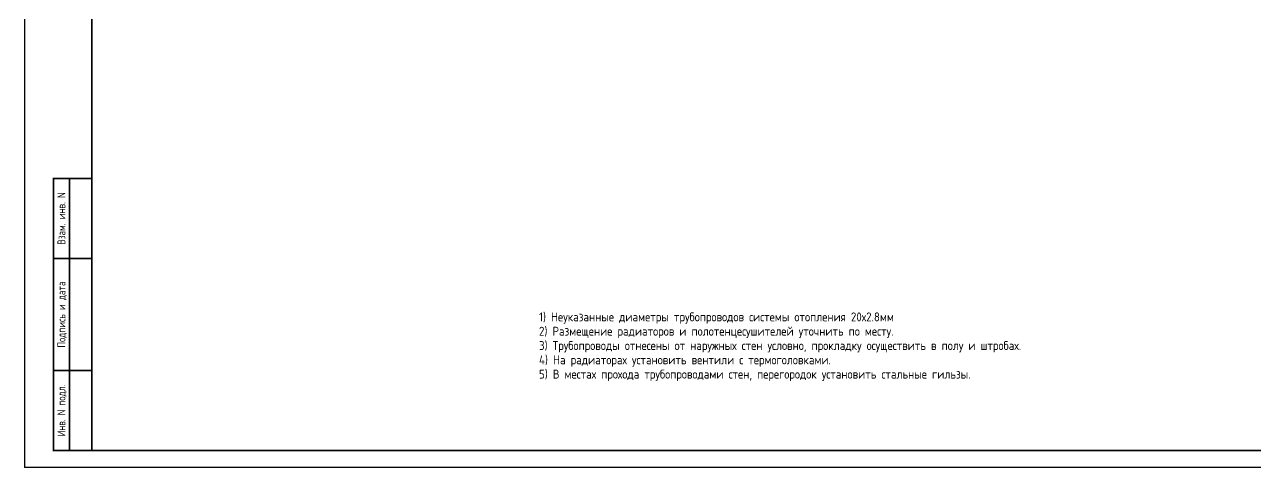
# Model space of a CAD drawing. Extents: x -1560602 to 321118, y -2308202 to -430103.
# Drawn here: x -1560602 to -1522153, y -2147149 to -2133301 of the extents above; entities that cross this region are included whole.
import ezdxf
from ezdxf.enums import TextEntityAlignment as Align

# ---------------------------------------------------------------- set-up
doc = ezdxf.new("R2010")
doc.units = 0
doc.header["$MEASUREMENT"] = 0
doc.layers.get('0').update_dxf_attribs({"color": 255, "linetype": 'CONTINUOUS'})
doc.layers.get('Defpoints').update_dxf_attribs({"linetype": 'CONTINUOUS'})
doc.layers.add('ALL', color=255, linetype='CONTINUOUS')
doc.styles.get("Standard").update_dxf_attribs({"font": 'spds.shx', "width": 0.7, "height": 250})

msp = doc.modelspace()

# ---------------------------------------------------------------- linework, layer by layer
at = {"color": 0, "lineweight": 35, "ltscale": 100}
for p, q in [((-1558501.6, -2146617.3), (-1558501.6, -2073990.4)), ((-1477001.6, -2146617.3), (-1558501.6, -2146617.3))]:
    msp.add_line(p, q, dxfattribs=at)
at = {"layer": 'ALL', "color": 0, "const_width": 50}
msp.add_lwpolyline([(-1558501.6, -2138117.6), (-1559702.3, -2138117.6), (-1559702.3, -2146617.3), (-1558501.6, -2146617.3)], close=True, dxfattribs=at)
for points in [[(-1559202, -2138117.6), (-1559201.7, -2146617.3)], [(-1558501.6, -2140617.6), (-1559702.3, -2140617.6)], [(-1558501.7, -2144117.6), (-1559702.3, -2144117.6)]]:
    msp.add_lwpolyline(points, dxfattribs=at)
at = {"layer": 'Defpoints', "color": 0, "linetype": 'Continuous', "ltscale": 100}
for p in [(-1560601.6, -2073490.4), (-1476440.2, -2147148.6)]:
    msp.add_line(p, (-1560601.6, -2147148.6), dxfattribs=at)

# ---------------------------------------------------------------- texts
at = {"color": 0, "lineweight": -3, "insert": (-1544531.3, -2142302.4), "char_height": 279.329, "width": 25418.482, "attachment_point": 1, "line_spacing_factor": 0.961203}
msp.add_mtext('{\\W1.1;1) Неуказанные диаметры трубопроводов системы отопления 20х2.8мм\\P2) Размещение радиаторов и полотенцесушителей уточнить по месту.\\P3) Трубопроводы отнесены от наружных стен условно, прокладку осуществить в полу и штробах.\\P4) На радиаторах установить вентили с термоголовками.\\P5) В местах прохода трубопроводами стен, перегородок установить стальные гильзы.}', dxfattribs=at)
at = {"layer": 'ALL', "color": 0}
for s, p in [('Взам. инв. N', (-1559452, -2139367.6)), ('Подпись и дата', (-1559452, -2142367.6)), ('Инв. N подл.', (-1559452, -2145367.5))]:
    msp.add_text(s, height=250, rotation=90, dxfattribs=at).set_placement(p, align=Align.MIDDLE_CENTER)

doc.saveas('drawing.dxf')
